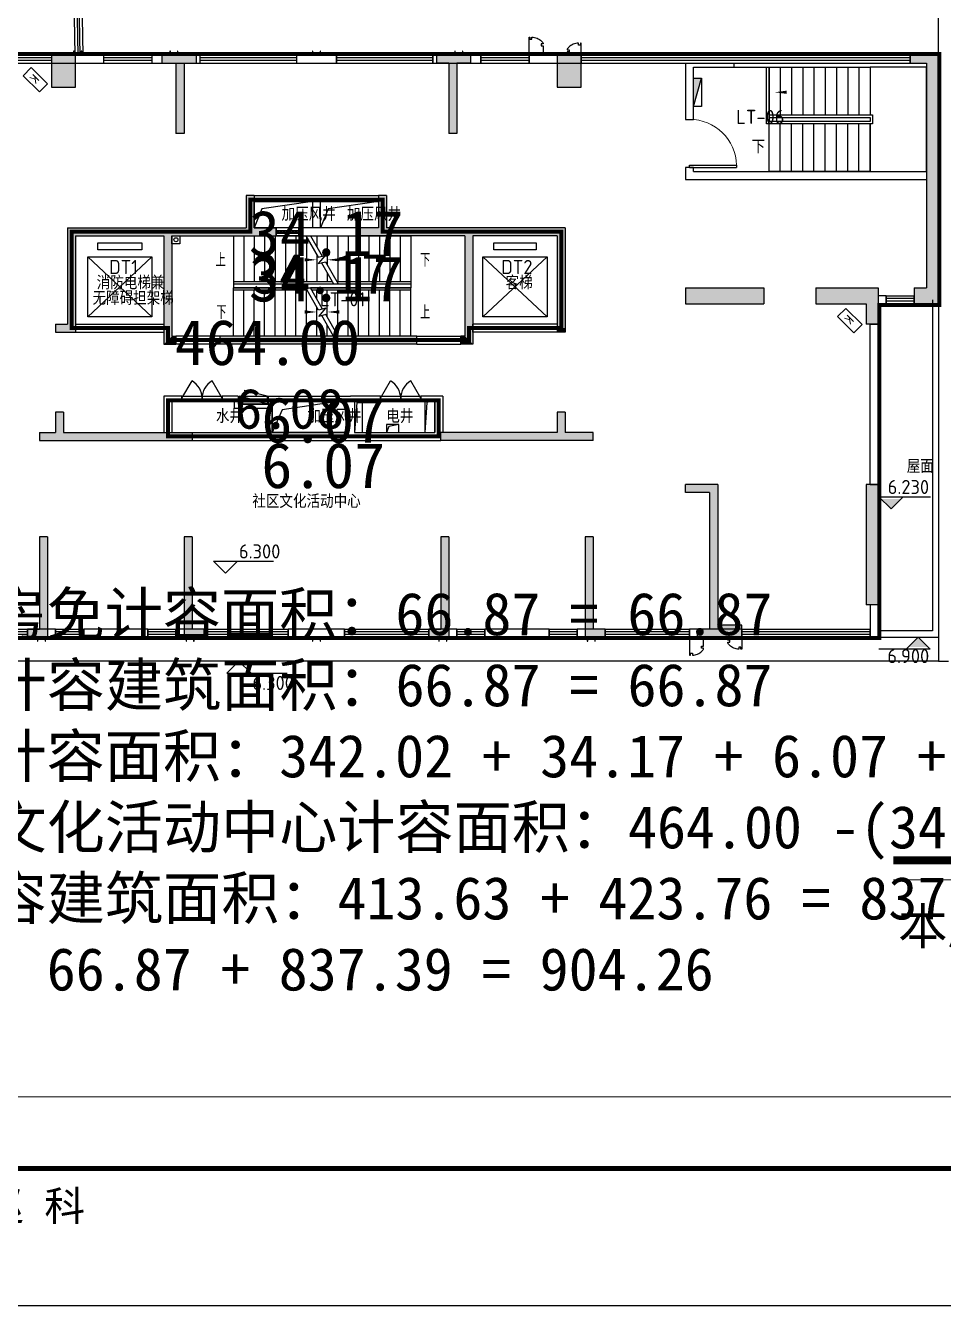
# Model space of a CAD drawing. Extents: x 512858 to 514372, y -232486 to -231710.
# Drawn here: x 513188.58 to 513211.45, y -231985.43 to -231953.54 of the extents above; entities that cross this region are included whole.
import ezdxf

# ---------------------------------------------------------------- set-up
doc = ezdxf.new("R2010")
doc.units = 0
doc.header["$LTSCALE"] = 1000
doc.linetypes.add('CONTINOUS', pattern=[0])
doc.linetypes.add('DASH', pattern=[0.35, 0.25, -0.1])
doc.layers.get('0').update_dxf_attribs({"color": 252})
for name, color, linetype in [('$计算结果', 7, 'Continuous'), ('$面积结果', 7, 'Continuous'), ('0-铝板', 253, 'Continuous'), ('0水提弱电', 253, 'Continuous'), ('1-看线', 253, 'Continuous'), ('2#HXT-3F$0$A-ANNO-50-SYMB', 253, 'Continuous'), ('2#HXT-3F$0$A-ANNO-50-TXT', 253, 'Continuous'), ('2#HXT-3F$0$A-DOOR', 253, 'Continuous'), ('2#HXT-3F$0$A-HOLE-E', 253, 'Continuous'), ('2#HXT-3F$0$A-PATT-COLU', 253, 'Continuous'), ('2#HXT-3F$0$A-STAIR', 253, 'Continuous'), ('2#HXT-3F$0$A-STR-CONC-B', 253, 'Continuous'), ('2#HXT-3F$0$A-WALL-S', 253, 'Continuous'), ('2#HXT-3F$0$A-WINDOW', 253, 'Continuous'), ('2#HXT-3F$0$AA-DOOR_FIRE_TEXT', 253, 'Continuous'), ('6#-造型-1F（实施版）金属型材-METAL-S', 253, 'Continuous'), ('A-ANNO-100-DIM-E', 253, 'Continuous'), ('A-ANNO-100-TXT', 252, 'Continuous'), ('A-ANNO-50-SYMB', 252, 'Continuous'), ('A-ANNO-50-TXT', 253, 'Continuous'), ('A-GLAZ-E', 253, 'Continuous'), ('A-PATT-COLU', 253, 'Continuous'), ('A-STAIR', 252, 'Continuous'), ('A-STR-CONC-B', 252, 'Continuous'), ('A-STR-CONC-C', 253, 'Continuous'), ('A-STR-CONC-E', 253, 'Continuous'), ('A-WALL-S', 252, 'Continuous'), ('A-WINDOW', 253, 'Continuous'), ('PUB_HATCH', 252, 'Continuous'), ('PUB_TEXT', 252, 'Continuous'), ('WINDOW', 252, 'Continuous'), ('建-空调', 253, 'DASH')]:
    doc.layers.add(name, color=color, linetype=linetype)
for name, color, linetype, lineweight in [('P-FIRE-FH', 252, 'Continuous', 25), ('图廓', 252, 'Continuous', 9), ('面积-计容-住宅-1', 1, 'Continuous', 0), ('面积-计容-社区文化活动中心--1', 30, 'Continuous', 0), ('面积-计容-社区文化活动中心-1', 30, 'Continuous', 0)]:
    doc.layers.add(name, color=color, linetype=linetype, lineweight=lineweight)
doc.layers.add('打印图框', color=252, linetype='Continuous', plot=False)
doc.styles.add('2#HXT-3F$0$STANDARD', font='GBENOR', dxfattribs={"bigfont": 'GBCBIG'})
doc.styles.add('DIM_FONT', font='SIMPLEX', dxfattribs={"width": 0.7, "bigfont": 'GBCBIG'})
doc.styles.add('dw', font='simhei.ttf')
doc.styles.add('TYDG_02', font='TSSDENG.shx', dxfattribs={"width": 0.8, "bigfont": 'hztxt.shx'})
doc.styles.add('宋体', font='simsun.ttc', dxfattribs={"width": 0.7, "height": 10})

# ---------------------------------------------------------------- blocks, each defined once
blk = doc.blocks.new('1新492#HXT-3F$0$$TWTSYS$00000508')
for p, q in [((-0.5, 0.5), (0.324, 1.224)), ((-0.5, 0.5), (-0.5, -0.5)), ((-0.5, -0.5), (0.5, 0.5)), ((0.5, 0.5), (-0.5, 0.5)), ((0.5, -0.5), (0.5, 0.5)), ((-0.5, -0.5), (0.5, -0.5))]:
    blk.add_line(p, q)
blk.add_solid([(0.5, -0.5), (0.5, 0.5), (-0.5, -0.5)])
blk = doc.blocks.new('1新502#HXT-3F$0$$WINLIB2D$00000039')
at = {"color": 0}
for points in [[(-0.5, 0.5), (-0.5, -0.5)], [(0.5, 0.5), (-0.5, 0.5)], [(-0.5, 0.167), (0.5, 0.167)], [(-0.452, -0.167), (-0.5, 0.084)], [(-0.384, -0.167), (-0.448, 0.167)], [(-0.316, -0.167), (-0.38, 0.167)], [(-0.248, -0.167), (-0.312, 0.167)], [(-0.18, -0.167), (-0.244, 0.167)], [(-0.112, -0.167), (-0.176, 0.167)], [(-0.044, -0.167), (-0.108, 0.167)], [(0.024, -0.167), (-0.04, 0.167)], [(0.092, -0.167), (0.028, 0.167)], [(0.16, -0.167), (0.096, 0.167)], [(0.228, -0.167), (0.164, 0.167)], [(0.296, -0.167), (0.232, 0.167)], [(0.364, -0.167), (0.3, 0.167)], [(0.432, -0.167), (0.368, 0.167)], [(0.5, -0.167), (0.436, 0.167)], [(0.5, -0.5), (0.5, 0.5)], [(-0.5, -0.167), (0.5, -0.167)], [(0.5, -0.5), (-0.5, -0.5)]]:
    blk.add_lwpolyline(points, dxfattribs=at)
blk = doc.blocks.new('1新482#HXT-3F$0$$DorLib2D$00000231')
at = {"color": 0}
for p, q in [((-0.5, 0), (-0.25, 0.433)), ((0.5, 0), (0.25, 0.433))]:
    blk.add_line(p, q, dxfattribs=at)
for centre, start, end in [((-0.5, 0), 0, 60), ((0.5, 0), 120, 180)]:
    blk.add_arc(centre, 0.5, start, end, dxfattribs=at)
blk = doc.blocks.new('1新442#HXT-3F')
at = {"layer": '2#HXT-3F$0$A-PATT-COLU'}
for points in [[(-148007, -998471), (-148007, -999271), (-147907, -999338), (-147807, -999271), (-147807, -998471)], [(-144707, -998471), (-144707, -999271), (-144607, -999338), (-144507, -999271), (-144507, -998471)], [(-152257, -999471), (-152457, -999271), (-152457, -1001671), (-152257, -1001871)], [(-152457, -999271), (-152257, -999471), (-150057, -999471), (-149957, -999404), (-149957, -999271)], [(-149957, -999404), (-150057, -999471), (-150057, -1001771), (-149857, -1001771), (-149857, -999471)], [(-149957, -999404), (-149857, -999471), (-147907, -999471), (-147907, -999338), (-148007, -999271), (-149957, -999271)], [(-147907, -999338), (-147907, -999471), (-147257, -999471), (-147257, -999271), (-147807, -999271)], [(-144607, -999338), (-144707, -999271), (-145257, -999271), (-145257, -999471), (-144607, -999471)], [(-142457, -999404), (-142457, -999271), (-144507, -999271), (-144607, -999338), (-144607, -999471), (-142557, -999471)], [(-142457, -999404), (-142557, -999471), (-142557, -1001971), (-142357, -1002171), (-142357, -999471)], [(-140257, -999471), (-140057, -999271), (-142457, -999271), (-142457, -999404), (-142357, -999471)], [(-140057, -999271), (-140257, -999471), (-140257, -1001771), (-140057, -1001771)], [(-152757, -1001871), (-152257, -1001871), (-152457, -1001671), (-152757, -1001671)], [(-149857, -1001771), (-150057, -1001771), (-150057, -1002171), (-149857, -1001971)], [(-149857, -1001971), (-150057, -1002171), (-149757, -1002171), (-149757, -1001971)], [(-143757, -1001971), (-148657, -1001971), (-148657, -1002171), (-143757, -1002171)], [(-142357, -1002171), (-142557, -1001971), (-142657, -1001971), (-142657, -1002171)], [(-140057, -1001771), (-140257, -1001771), (-140257, -1001871), (-140057, -1001871)], [(-152757, -1003871), (-152757, -1004371), (-152657, -1004438), (-152557, -1004371), (-152557, -1003871)], [(-140257, -1003871), (-140257, -1004371), (-140157, -1004438), (-140057, -1004371), (-140057, -1003871)], [(-153157, -1004571), (-152657, -1004571), (-152657, -1004438), (-152757, -1004371), (-153157, -1004371)], [(-152657, -1004438), (-152657, -1004571), (-149957, -1004571), (-149957, -1004371), (-152557, -1004371)], [(-149957, -1004371), (-149957, -1004571), (-149357, -1004571), (-149357, -1004371)], [(-140157, -1004438), (-140257, -1004371), (-143157, -1004371), (-143157, -1004571), (-140157, -1004571)], [(-139357, -1004371), (-140057, -1004371), (-140157, -1004438), (-140157, -1004571), (-139357, -1004571)]]:
    blk.add_hatch(color=256, dxfattribs=at).paths.add_polyline_path(points)
at = {"layer": '2#HXT-3F$0$A-ANNO-50-SYMB', "elevation": 0}
for points in [[(-148457, -1000071, 0, 0, 0), (-146247, -1000071, 0, 80, 0), (-146547, -1000071, 0, 0, 0)], [(-143777, -1000071, 0, 0, 0), (-145987, -1000071, 0, 80, 0), (-145687, -1000071, 0, 0, 0)], [(-148457, -1001371, 0, 0, 0), (-146247, -1001371, 0, 80, 0), (-146547, -1001371, 0, 0, 0)], [(-143777, -1001371, 0, 0, 0), (-145987, -1001371, 0, 80, 0), (-145687, -1001371, 0, 0, 0)]]:
    blk.add_lwpolyline(points, format="xyseb", dxfattribs=at)
at = {"layer": '2#HXT-3F$0$A-DOOR'}
for p, q in [((-149607, -1003471), (-148607, -1003471)), ((-149607, -1003571), (-148607, -1003571)), ((-144657, -1003471), (-143657, -1003471)), ((-144657, -1003571), (-143657, -1003571))]:
    blk.add_line(p, q, dxfattribs=at)
at = {"layer": '2#HXT-3F$0$A-HOLE-E'}
for points in [[(-147807, -998621), (-146357, -998621), (-146357, -999271), (-147807, -999271)], [(-146157, -998621), (-144707, -998621), (-144707, -999271), (-146157, -999271)], [(-147357, -1003571), (-145507, -1003571), (-145507, -1004371), (-147357, -1004371)], [(-145307, -1004371), (-145107, -1004371), (-145107, -1003571), (-145307, -1003571)], [(-143557, -1004371), (-143307, -1004371), (-143307, -1003571), (-143557, -1003571)], [(-144507, -1004371), (-144207, -1004371), (-144207, -1004171), (-144507, -1004171)]]:
    blk.add_lwpolyline(points, close=True, dxfattribs=at)
for points in [[(-146357, -998621), (-147617, -998800), (-147807, -999271)], [(-144707, -998621), (-145967, -998800), (-146157, -999271)], [(-145507, -1003571), (-147107, -1003812), (-147357, -1004371)], [(-145107, -1003571), (-145252, -1003628), (-145307, -1004371)], [(-143307, -1003571), (-143502, -1003628), (-143557, -1004371)], [(-144207, -1004171), (-144453, -1004228), (-144507, -1004371)]]:
    blk.add_lwpolyline(points, dxfattribs=at)
at = {"layer": '2#HXT-3F$0$A-STAIR'}
for p, q in [((-151707, -999821), (-151707, -999646)), ((-151707, -999646), (-150607, -999646)), ((-150607, -999646), (-150607, -999821)), ((-148327, -999471), (-146521, -999471)), ((-148327, -999471), (-148327, -1000611)), ((-148067, -999471), (-148067, -1000611)), ((-147807, -999471), (-147807, -1000611)), ((-147547, -999471), (-147547, -1000611)), ((-147287, -999471), (-147287, -1000611)), ((-147027, -999471), (-147027, -1000611)), ((-146767, -999471), (-146767, -1000611)), ((-146521, -999471), (-146212, -1000007)), ((-146507, -999495), (-146507, -1000611)), ((-146406, -999471), (-143907, -999471)), ((-146406, -999471), (-146112, -999980)), ((-146247, -999471), (-146247, -999746)), ((-145987, -999471), (-145987, -1000196)), ((-145727, -999471), (-145727, -1000611)), ((-145467, -999471), (-145467, -1000611)), ((-145207, -999471), (-145207, -1000611)), ((-144947, -999471), (-144947, -1000611)), ((-144687, -999471), (-144687, -1000611)), ((-144427, -999471), (-144427, -1000611)), ((-144167, -999471), (-144167, -1000611)), ((-143907, -999471), (-143907, -1000611)), ((-141832, -999821), (-141832, -999646)), ((-141832, -999646), (-140782, -999646)), ((-140782, -999646), (-140782, -999821)), ((-151957, -1001496), (-151957, -999996)), ((-151957, -999996), (-150357, -999996)), ((-150357, -999996), (-151957, -1001496)), ((-150357, -1001496), (-151957, -999996)), ((-150607, -999821), (-151707, -999821)), ((-150357, -999996), (-150357, -1001496)), ((-146247, -999946), (-146247, -1000611)), ((-146212, -1000007), (-146040, -999960)), ((-146040, -999960), (-146212, -1000166)), ((-142107, -1001496), (-142107, -999996)), ((-142107, -999996), (-140507, -999996)), ((-140507, -999996), (-142107, -1001496)), ((-140507, -1001496), (-142107, -999996)), ((-140782, -999821), (-141832, -999821)), ((-140507, -999996), (-140507, -1001496)), ((-146212, -1000166), (-146032, -1000118)), ((-146132, -1000145), (-145828, -1000671)), ((-146032, -1000118), (-145713, -1000671)), ((-148327, -1000611), (-148327, -1000671)), ((-148327, -1000611), (-145863, -1000611)), ((-148327, -1000611), (-148327, -1000671)), ((-148327, -1000671), (-145828, -1000671)), ((-148327, -1000671), (-145828, -1000671)), ((-145987, -1000396), (-145987, -1000611)), ((-145747, -1000611), (-143907, -1000611)), ((-145713, -1000671), (-143907, -1000671)), ((-145713, -1000671), (-143907, -1000671)), ((-143907, -1000611), (-143907, -1000671)), ((-143907, -1000611), (-143907, -1000671)), ((-146521, -1000771), (-148327, -1000771)), ((-148327, -1000831), (-148327, -1000771)), ((-146521, -1000771), (-148327, -1000771)), ((-148327, -1000831), (-148327, -1000771)), ((-148327, -1001971), (-148327, -1000831)), ((-146486, -1000831), (-148327, -1000831)), ((-148067, -1001971), (-148067, -1000831)), ((-147807, -1001971), (-147807, -1000831)), ((-147547, -1001971), (-147547, -1000831)), ((-147287, -1001971), (-147287, -1000831)), ((-147027, -1001971), (-147027, -1000831)), ((-146767, -1001971), (-146767, -1000831)), ((-146202, -1001324), (-146521, -1000771)), ((-146507, -1001971), (-146507, -1000831)), ((-143907, -1000771), (-146406, -1000771)), ((-146102, -1001297), (-146406, -1000771)), ((-143907, -1000771), (-146406, -1000771)), ((-143907, -1000831), (-146371, -1000831)), ((-146247, -1001046), (-146247, -1000831)), ((-145987, -1001496), (-145987, -1000831)), ((-145727, -1001946), (-145727, -1000831)), ((-145467, -1001971), (-145467, -1000831)), ((-145207, -1001971), (-145207, -1000831)), ((-144947, -1001971), (-144947, -1000831)), ((-144687, -1001971), (-144687, -1000831)), ((-144427, -1001971), (-144427, -1000831)), ((-144167, -1001971), (-144167, -1000831)), ((-143907, -1000831), (-143907, -1000771)), ((-143907, -1000831), (-143907, -1000771)), ((-143907, -1001971), (-143907, -1000831)), ((-146247, -1001971), (-146247, -1001246)), ((-146022, -1001275), (-146202, -1001324)), ((-146194, -1001481), (-146022, -1001275)), ((-150357, -1001496), (-151957, -1001496)), ((-146022, -1001435), (-146194, -1001481)), ((-145828, -1001971), (-146122, -1001462)), ((-145713, -1001971), (-146022, -1001435)), ((-140507, -1001496), (-142107, -1001496)), ((-145828, -1001971), (-148327, -1001971)), ((-145987, -1001971), (-145987, -1001696)), ((-143907, -1001971), (-145713, -1001971))]:
    blk.add_line(p, q, dxfattribs=at)
at = {"layer": '2#HXT-3F$0$A-STR-CONC-B'}
for p, q in [((-148007, -998471), (-148007, -999271)), ((-147807, -998471), (-148007, -998471)), ((-147807, -998471), (-147807, -999271)), ((-144707, -998471), (-144707, -999271)), ((-144507, -998471), (-144707, -998471)), ((-144507, -998471), (-144507, -999271)), ((-152457, -999271), (-152457, -1001671)), ((-152457, -999271), (-149957, -999271)), ((-149957, -999271), (-148007, -999271)), ((-147807, -999271), (-147257, -999271)), ((-147257, -999271), (-147257, -999471)), ((-144707, -999271), (-145257, -999271)), ((-145257, -999471), (-145257, -999271)), ((-142457, -999271), (-144507, -999271)), ((-140057, -999271), (-142457, -999271)), ((-140057, -999271), (-140057, -1001771)), ((-152257, -999471), (-152257, -1001871)), ((-152257, -999471), (-150057, -999471)), ((-150057, -999471), (-150057, -1001771)), ((-149857, -999471), (-149857, -1001771)), ((-149857, -999471), (-147907, -999471)), ((-147907, -999471), (-147257, -999471)), ((-144607, -999471), (-145257, -999471)), ((-142557, -999471), (-144607, -999471)), ((-142557, -999471), (-142557, -1001971)), ((-142357, -999471), (-142357, -1002171)), ((-140257, -999471), (-142357, -999471)), ((-140257, -999471), (-140257, -1001771)), ((-152757, -1001671), (-152457, -1001671)), ((-152757, -1001671), (-152757, -1001871)), ((-152757, -1001871), (-152257, -1001871)), ((-150057, -1001771), (-150057, -1002171)), ((-149857, -1001771), (-149857, -1001971)), ((-149857, -1001971), (-149757, -1001971)), ((-149757, -1001971), (-149757, -1002171)), ((-143757, -1001971), (-148657, -1001971)), ((-148657, -1002171), (-148657, -1001971)), ((-143757, -1002171), (-143757, -1001971)), ((-142557, -1001971), (-142657, -1001971)), ((-142657, -1002171), (-142657, -1001971)), ((-140257, -1001771), (-140257, -1001871)), ((-140057, -1001871), (-140257, -1001871)), ((-140057, -1001771), (-140057, -1001871)), ((-150057, -1002171), (-149757, -1002171)), ((-143757, -1002171), (-148657, -1002171)), ((-142357, -1002171), (-142657, -1002171)), ((-152757, -1003871), (-152757, -1004371)), ((-152557, -1003871), (-152757, -1003871)), ((-152557, -1003871), (-152557, -1004371)), ((-140257, -1003871), (-140257, -1004371)), ((-140057, -1003871), (-140257, -1003871)), ((-140057, -1003871), (-140057, -1004371)), ((-153157, -1004371), (-152757, -1004371)), ((-153157, -1004371), (-153157, -1004571)), ((-152557, -1004371), (-149957, -1004371)), ((-149957, -1004371), (-149357, -1004371)), ((-149357, -1004371), (-149357, -1004571)), ((-140257, -1004371), (-143157, -1004371)), ((-143157, -1004571), (-143157, -1004371)), ((-139357, -1004371), (-140057, -1004371)), ((-139357, -1004571), (-139357, -1004371)), ((-153157, -1004571), (-152657, -1004571)), ((-152657, -1004571), (-149957, -1004571)), ((-149957, -1004571), (-149357, -1004571)), ((-140157, -1004571), (-143157, -1004571)), ((-139357, -1004571), (-140157, -1004571))]:
    blk.add_line(p, q, dxfattribs=at)
at = {"layer": '2#HXT-3F$0$A-WALL-S'}
for p, q in [((-147807, -998471), (-144707, -998471)), ((-147807, -998621), (-144707, -998621)), ((-147257, -999471), (-147257, -999271)), ((-145257, -999271), (-146707, -999271)), ((-146707, -999271), (-146707, -999471)), ((-146707, -999471), (-145257, -999471)), ((-148327, -1000671), (-143907, -1000671)), ((-148327, -1000671), (-148327, -1000771)), ((-143907, -1000671), (-143907, -1000771)), ((-148327, -1000771), (-143907, -1000771)), ((-152257, -1001671), (-150057, -1001671)), ((-152257, -1001871), (-150057, -1001871)), ((-148657, -1001971), (-149757, -1001971)), ((-143757, -1001971), (-142657, -1001971)), ((-140257, -1001671), (-142363, -1001671)), ((-142363, -1001871), (-142363, -1001671)), ((-140257, -1001871), (-142363, -1001871)), ((-148657, -1002171), (-149757, -1002171)), ((-143757, -1002171), (-142657, -1002171)), ((-149607, -1003471), (-150057, -1003471)), ((-150057, -1003471), (-150057, -1004371)), ((-149857, -1003571), (-149607, -1003571)), ((-149857, -1003571), (-149857, -1004371)), ((-149607, -1003571), (-149607, -1003471)), ((-148207, -1003471), (-148607, -1003471)), ((-148607, -1003471), (-148607, -1003571)), ((-148607, -1003571), (-148307, -1003571)), ((-148307, -1003571), (-148307, -1003771)), ((-148207, -1003471), (-148207, -1003671)), ((-147457, -1003471), (-147457, -1003671)), ((-147457, -1003471), (-145407, -1003471)), ((-147357, -1003571), (-147357, -1003771)), ((-147357, -1003571), (-145507, -1003571)), ((-145507, -1003571), (-145507, -1004371)), ((-144657, -1003471), (-145407, -1003471)), ((-145307, -1003571), (-145307, -1004371)), ((-145307, -1003571), (-144657, -1003571)), ((-144657, -1003571), (-144657, -1003471)), ((-143107, -1003471), (-143657, -1003471)), ((-143657, -1003471), (-143657, -1003571)), ((-143657, -1003571), (-143307, -1003571)), ((-143307, -1003571), (-143307, -1004371)), ((-143107, -1003471), (-143107, -1004371)), ((-148307, -1003771), (-147457, -1003771)), ((-148207, -1003671), (-147457, -1003671)), ((-147457, -1003771), (-147457, -1004371)), ((-147357, -1003771), (-147357, -1004371)), ((-149357, -1004371), (-147457, -1004371)), ((-147357, -1004371), (-145507, -1004371)), ((-145307, -1004371), (-143307, -1004371)), ((-143107, -1004371), (-143157, -1004371)), ((-149357, -1004571), (-147357, -1004571)), ((-147357, -1004571), (-145407, -1004571)), ((-145407, -1004571), (-143207, -1004571)), ((-143207, -1004571), (-143157, -1004571))]:
    blk.add_line(p, q, dxfattribs=at)
at = {"layer": '2#HXT-3F$0$AA-DOOR_FIRE_TEXT'}
blk.add_lwpolyline([(-149657, -999671), (-149857, -999671), (-149857, -999471), (-149657, -999471)], close=True, dxfattribs=at)
blk.add_circle((-149757, -999571), 50, dxfattribs=at)
at = {"layer": '2#HXT-3F$0$A-DOOR', "xscale": 1000, "yscale": 1000, "zscale": 100}
blk.add_blockref('1新482#HXT-3F$0$$DorLib2D$00000231', (-149107, -1003521), dxfattribs=at)
at = {"layer": '2#HXT-3F$0$A-DOOR', "xscale": 1000, "yscale": 1000, "zscale": 100, "rotation": 359.9999999997696}
blk.add_blockref('1新482#HXT-3F$0$$DorLib2D$00000231', (-144157, -1003521), dxfattribs=at)
at = {"layer": '2#HXT-3F$0$A-WINDOW', "xscale": 550, "yscale": -200, "zscale": 200}
blk.add_blockref('1新502#HXT-3F$0$$WINLIB2D$00000039', (-146982, -999371), dxfattribs=at)
at = {"layer": '2#HXT-3F$0$AA-DOOR_FIRE_TEXT', "xscale": -700.0000000000001, "yscale": 200.0000000000001, "zscale": 700.0000000000001}
blk.add_blockref('1新492#HXT-3F$0$$TWTSYS$00000508', (-147832, -1003571), dxfattribs=at)
at = {"layer": '2#HXT-3F$0$A-ANNO-50-TXT', "color": 7, "style": '2#HXT-3F$0$STANDARD'}
for s, p in [('上', (-148770, -1000246)), ('下', (-143672, -1000246)), ('下', (-148752, -1001546)), ('上', (-143672, -1001546))]:
    blk.add_text(s, height=338, dxfattribs=at).set_placement(p)
blk = doc.blocks.new('1新159_FZH')
blk.add_lwpolyline([(-0.5, -0.5), (0.5, -0.5), (0.5, 0.5), (-0.5, 0.5)], close=True)
at = {"layer": 'PUB_HATCH'}
blk.add_solid([(-0.5, -0.5), (0.5, -0.5), (-0.5, 0.5), (0.5, 0.5)], dxfattribs=at)
blk = doc.blocks.new('1新683F结构')
at = {"layer": 'A-PATT-COLU'}
for points in [[(-150107, -995171), (-149757, -995171), (-149657, -995104), (-149657, -994971), (-150107, -994971)], [(-149657, -995104), (-149757, -995171), (-149757, -996921), (-149557, -996921), (-149557, -995171)], [(-149657, -995104), (-149557, -995171), (-149257, -995171), (-149257, -994971), (-149657, -994971)], [(-142857, -995104), (-142857, -994971), (-143257, -994971), (-143257, -995171), (-142957, -995171)], [(-142857, -995104), (-142957, -995171), (-142957, -996921), (-142757, -996921), (-142757, -995171)], [(-142407, -994971), (-142857, -994971), (-142857, -995104), (-142757, -995171), (-142407, -995171)], [(-131457, -995171), (-131057, -995171), (-130757, -994971), (-131457, -994971)], [(-130757, -994971), (-131057, -995171), (-131057, -1000771), (-130757, -1001171)], [(-148007, -998471), (-148007, -999271), (-147907, -999338), (-147807, -999271), (-147807, -998471)], [(-144707, -998471), (-144707, -999271), (-144607, -999338), (-144507, -999271), (-144507, -998471)], [(-152257, -999471), (-152457, -999271), (-152457, -1001671), (-152257, -1001871)], [(-152457, -999271), (-152257, -999471), (-150057, -999471), (-149957, -999404), (-149957, -999271)], [(-149957, -999404), (-150057, -999471), (-150057, -1002171), (-149857, -1001971), (-149857, -999471)], [(-149957, -999404), (-149857, -999471), (-147907, -999471), (-147907, -999338), (-148007, -999271), (-149957, -999271)], [(-147907, -999338), (-147907, -999471), (-147257, -999471), (-147257, -999271), (-147807, -999271)], [(-144607, -999338), (-144707, -999271), (-145257, -999271), (-145257, -999471), (-144607, -999471)], [(-142457, -999404), (-142457, -999271), (-144507, -999271), (-144607, -999338), (-144607, -999471), (-142557, -999471)], [(-142457, -999404), (-142557, -999471), (-142557, -1001971), (-142357, -1002171), (-142357, -999471)], [(-140257, -999471), (-140057, -999271), (-142457, -999271), (-142457, -999404), (-142357, -999471)], [(-140057, -999271), (-140257, -999471), (-140257, -1001871), (-140057, -1001871)], [(-137057, -1001171), (-135107, -1001171), (-135107, -1000771), (-137057, -1000771)], [(-133807, -1001171), (-132557, -1001171), (-132257, -1000771), (-133807, -1000771)], [(-132257, -1000771), (-132557, -1001171), (-132557, -1001671), (-132257, -1001671)], [(-131357, -1001171), (-130757, -1001171), (-131057, -1000771), (-131357, -1000771)], [(-152757, -1001871), (-152257, -1001871), (-152457, -1001671), (-152757, -1001671)], [(-149857, -1001971), (-150057, -1002171), (-149757, -1002171), (-149757, -1001971)], [(-143757, -1001971), (-148657, -1001971), (-148657, -1002171), (-143757, -1002171)], [(-142357, -1002171), (-142557, -1001971), (-142657, -1001971), (-142657, -1002171)], [(-152757, -1003871), (-152757, -1004371), (-152657, -1004438), (-152557, -1004371), (-152557, -1003871)], [(-140257, -1003871), (-140257, -1004371), (-140157, -1004438), (-140057, -1004371), (-140057, -1003871)], [(-153157, -1004571), (-152657, -1004571), (-152657, -1004438), (-152757, -1004371), (-153157, -1004371)], [(-152657, -1004438), (-152657, -1004571), (-149357, -1004571), (-149357, -1004371), (-152557, -1004371)], [(-140157, -1004438), (-140257, -1004371), (-143157, -1004371), (-143157, -1004571), (-140157, -1004571)], [(-139357, -1004371), (-140057, -1004371), (-140157, -1004438), (-140157, -1004571), (-139357, -1004571)], [(-136457, -1005871), (-136257, -1005671), (-137057, -1005671), (-137057, -1005871)], [(-136257, -1005671), (-136457, -1005871), (-136457, -1009271), (-136357, -1009304), (-136257, -1009171)], [(-132557, -1005671), (-132557, -1008671), (-132257, -1008671), (-132257, -1005671)], [(-153157, -1006971), (-153157, -1009271), (-152957, -1009471), (-152957, -1006971)], [(-149557, -1006971), (-149557, -1009471), (-149357, -1009271), (-149357, -1006971)], [(-143157, -1006971), (-143157, -1009271), (-142957, -1009471), (-142957, -1006971)], [(-139557, -1006971), (-139557, -1009471), (-139357, -1009271), (-139357, -1006971)], [(-153457, -1009471), (-152957, -1009471), (-153157, -1009271), (-153457, -1009271)], [(-149057, -1009271), (-149357, -1009271), (-149557, -1009471), (-149057, -1009471)], [(-143457, -1009471), (-142957, -1009471), (-143157, -1009271), (-143457, -1009271)], [(-139057, -1009271), (-139357, -1009271), (-139557, -1009471), (-139057, -1009471)], [(-136357, -1009304), (-136457, -1009271), (-136757, -1009271), (-136757, -1009471), (-136357, -1009471)], [(-135657, -1009171), (-136257, -1009171), (-136357, -1009304), (-136357, -1009471), (-135657, -1009471)]]:
    blk.add_hatch(color=256, dxfattribs=at).paths.add_polyline_path(points)
at = {"layer": 'A-STR-CONC-B'}
for p, q in [((-150107, -994971), (-149657, -994971)), ((-150107, -994971), (-150107, -995171)), ((-150107, -995171), (-149757, -995171)), ((-149757, -995171), (-149757, -996921)), ((-149657, -994971), (-149257, -994971)), ((-149557, -995171), (-149557, -996921)), ((-149557, -995171), (-149257, -995171)), ((-149257, -994971), (-149257, -995171)), ((-142857, -994971), (-143257, -994971)), ((-143257, -995171), (-143257, -994971)), ((-142957, -995171), (-143257, -995171)), ((-142957, -995171), (-142957, -996921)), ((-142407, -994971), (-142857, -994971)), ((-142757, -995171), (-142757, -996921)), ((-142407, -995171), (-142757, -995171)), ((-142407, -995171), (-142407, -994971)), ((-131457, -994971), (-130757, -994971)), ((-131457, -994971), (-131457, -995171)), ((-131457, -995171), (-131057, -995171)), ((-131057, -995171), (-131057, -1000771)), ((-130757, -994971), (-130757, -1001171)), ((-149557, -996921), (-149757, -996921)), ((-142757, -996921), (-142957, -996921)), ((-148007, -998471), (-148007, -999271)), ((-147807, -998471), (-148007, -998471)), ((-147807, -998471), (-147807, -999271)), ((-144707, -998471), (-144707, -999271)), ((-144507, -998471), (-144707, -998471)), ((-144507, -998471), (-144507, -999271)), ((-152457, -999271), (-152457, -1001671)), ((-152457, -999271), (-149957, -999271)), ((-149957, -999271), (-148007, -999271)), ((-147807, -999271), (-147257, -999271)), ((-147257, -999271), (-147257, -999471)), ((-144707, -999271), (-145257, -999271)), ((-145257, -999471), (-145257, -999271)), ((-142457, -999271), (-144507, -999271)), ((-140057, -999271), (-142457, -999271)), ((-140057, -999271), (-140057, -1001871)), ((-152257, -999471), (-152257, -1001871)), ((-152257, -999471), (-150057, -999471)), ((-150057, -999471), (-150057, -1002171)), ((-149857, -999471), (-149857, -1001971)), ((-149857, -999471), (-147907, -999471)), ((-147907, -999471), (-147257, -999471)), ((-144607, -999471), (-145257, -999471)), ((-142557, -999471), (-144607, -999471)), ((-142557, -999471), (-142557, -1001971)), ((-142357, -999471), (-142357, -1002171)), ((-140257, -999471), (-142357, -999471)), ((-140257, -999471), (-140257, -1001871)), ((-137057, -1000771), (-135107, -1000771)), ((-137057, -1000771), (-137057, -1001171)), ((-135107, -1000771), (-135107, -1001171)), ((-133807, -1000771), (-132257, -1000771)), ((-133807, -1000771), (-133807, -1001171)), ((-132257, -1000771), (-132257, -1001671)), ((-131357, -1000771), (-131057, -1000771)), ((-131357, -1000771), (-131357, -1001171)), ((-137057, -1001171), (-135107, -1001171)), ((-133807, -1001171), (-132557, -1001171)), ((-132557, -1001171), (-132557, -1001671)), ((-131357, -1001171), (-130757, -1001171)), ((-152757, -1001671), (-152457, -1001671)), ((-152757, -1001671), (-152757, -1001871)), ((-152757, -1001871), (-152257, -1001871)), ((-149857, -1001971), (-149757, -1001971)), ((-149757, -1001971), (-149757, -1002171)), ((-143757, -1001971), (-148657, -1001971)), ((-148657, -1002171), (-148657, -1001971)), ((-143757, -1002171), (-143757, -1001971)), ((-142557, -1001971), (-142657, -1001971)), ((-142657, -1002171), (-142657, -1001971)), ((-140057, -1001871), (-140257, -1001871)), ((-132257, -1001671), (-132557, -1001671)), ((-150057, -1002171), (-149757, -1002171)), ((-143757, -1002171), (-148657, -1002171)), ((-142357, -1002171), (-142657, -1002171)), ((-152757, -1003871), (-152757, -1004371)), ((-152557, -1003871), (-152757, -1003871)), ((-152557, -1003871), (-152557, -1004371)), ((-140257, -1003871), (-140257, -1004371)), ((-140057, -1003871), (-140257, -1003871)), ((-140057, -1003871), (-140057, -1004371)), ((-153157, -1004371), (-152757, -1004371)), ((-153157, -1004371), (-153157, -1004571)), ((-152557, -1004371), (-149357, -1004371)), ((-149357, -1004371), (-149357, -1004571)), ((-140257, -1004371), (-143157, -1004371)), ((-143157, -1004571), (-143157, -1004371)), ((-139357, -1004371), (-140057, -1004371)), ((-139357, -1004571), (-139357, -1004371)), ((-153157, -1004571), (-152657, -1004571)), ((-152657, -1004571), (-149357, -1004571)), ((-140157, -1004571), (-143157, -1004571)), ((-139357, -1004571), (-140157, -1004571)), ((-136257, -1005671), (-137057, -1005671)), ((-137057, -1005871), (-137057, -1005671)), ((-136257, -1005671), (-136257, -1009171)), ((-132557, -1005671), (-132557, -1008671)), ((-132257, -1005671), (-132557, -1005671)), ((-132257, -1005671), (-132257, -1008671)), ((-136457, -1005871), (-137057, -1005871)), ((-136457, -1005871), (-136457, -1009271)), ((-153157, -1006971), (-153157, -1009271)), ((-152957, -1006971), (-153157, -1006971)), ((-152957, -1006971), (-152957, -1009471)), ((-149557, -1006971), (-149557, -1009471)), ((-149357, -1006971), (-149557, -1006971)), ((-149357, -1006971), (-149357, -1009271)), ((-143157, -1006971), (-143157, -1009271)), ((-142957, -1006971), (-143157, -1006971)), ((-142957, -1006971), (-142957, -1009471)), ((-139557, -1006971), (-139557, -1009471)), ((-139357, -1006971), (-139557, -1006971)), ((-139357, -1006971), (-139357, -1009271)), ((-132257, -1008671), (-132557, -1008671)), ((-153457, -1009271), (-153157, -1009271)), ((-153457, -1009271), (-153457, -1009471)), ((-149057, -1009271), (-149357, -1009271)), ((-149057, -1009471), (-149057, -1009271)), ((-143457, -1009271), (-143157, -1009271)), ((-143457, -1009271), (-143457, -1009471)), ((-139057, -1009271), (-139357, -1009271)), ((-139057, -1009471), (-139057, -1009271)), ((-136457, -1009271), (-136757, -1009271)), ((-136757, -1009471), (-136757, -1009271)), ((-135657, -1009171), (-136257, -1009171)), ((-135657, -1009471), (-135657, -1009171)), ((-153457, -1009471), (-152957, -1009471)), ((-149057, -1009471), (-149557, -1009471)), ((-143457, -1009471), (-142957, -1009471)), ((-139057, -1009471), (-139557, -1009471)), ((-136357, -1009471), (-136757, -1009471)), ((-135657, -1009471), (-136357, -1009471))]:
    blk.add_line(p, q, dxfattribs=at)
at = {"layer": 'A-STR-CONC-C'}
for p, xscale, yscale, zscale, rotation in [((-152557, -995371, 0), 599.9999999888823, 800.0000000493601, 800.0000000493601, 359.9999999985326), ((-139957, -995371, 0), 800.0000000218861, 600.0000000152504, 600.0000000152504, 90)]:
    blk.add_blockref('1新159_FZH', p, dxfattribs=dict(at, xscale=xscale, yscale=yscale, zscale=zscale, rotation=rotation))
blk = doc.blocks.new('1新156HD柜式空调室内机')
at = {"color": 1, "linetype": 'CONTINOUS', "ltscale": 0.5}
blk.add_lwpolyline([(50716, 117087), (50716, 116937), (50416, 116937), (50416, 117087)], close=True, dxfattribs=at)
at = {"color": 1, "linetype": 'CONTINOUS', "style": 'DIM_FONT', "text_generation_flag": 4, "width": 0.8}
blk.add_text('K', height=112, rotation=90, dxfattribs=at).set_placement((50494, 116972))
blk = doc.blocks.new('1新09$TwtSys$00000434')
for p, q in [((-0.5, 0.5), (-0.5, -0.5)), ((-0.5, -0.5), (0.5, 0.5)), ((0.5, 0.5), (-0.5, 0.5)), ((0.5, -0.5), (0.5, 0.5)), ((-0.5, -0.5), (0.5, -0.5))]:
    blk.add_line(p, q)
blk.add_solid([(0.5, -0.5), (0.5, 0.5), (-0.5, -0.5)])
blk = doc.blocks.new('1新67333')
at = {"layer": 'P-FIRE-FH', "zscale": 700}
for p, xscale, yscale, rotation in [((597006, 1387462), -700.0000000000001, 200.0000000000001, 270), ((585956, 1379789), -700, 200, 359.9999999999998), ((585956, 1379789), -700, 200, 359.9999999999998)]:
    blk.add_blockref('1新09$TwtSys$00000434', p, dxfattribs=dict(at, xscale=xscale, yscale=yscale, rotation=rotation))
blk = doc.blocks.new('1新693fwy')
blk.add_lwpolyline([(-31150, -699), (-30900, -699)])
at = {"layer": '1-看线', "elevation": 0}
for points in [[(-31150, -699), (-64306, -698), (-64971, 36542)], [(-31150, 14400), (-31150, 16600)]]:
    blk.add_lwpolyline(points, dxfattribs=at)
at = {"layer": '1-看线'}
blk.add_lwpolyline([(-31150, -99), (-31150, -699)], dxfattribs=at)
blk = doc.blocks.new('1新163dewfgergsafadgwsf')
at = {"layer": '6#-造型-1F（实施版）金属型材-METAL-S', "color": 130}
for points in [[(1766140, -392429), (1766140, -392329), (1766130, -392329), (1766130, -392379), (1765950, -392379), (1765950, -392329), (1765940, -392329), (1765940, -392429), (1766140, -392429)], [(1768540, -392430), (1768540, -392330), (1768530, -392330), (1768530, -392380), (1768350, -392380), (1768350, -392330), (1768340, -392330), (1768340, -392430), (1768540, -392430)], [(1772090, -392429), (1772090, -392329), (1772080, -392329), (1772080, -392379), (1771900, -392379), (1771900, -392329), (1771890, -392329), (1771890, -392429), (1772090, -392429)], [(1775640, -392430), (1775640, -392330), (1775630, -392330), (1775630, -392380), (1775450, -392380), (1775450, -392330), (1775440, -392330), (1775440, -392430), (1775640, -392430)], [(1757990, -406930), (1757990, -407030), (1758000, -407030), (1758000, -406980), (1758180, -406980), (1758180, -407030), (1758190, -407030), (1758190, -406930), (1757990, -406930)], [(1761940, -406929), (1761940, -407029), (1761950, -407029), (1761950, -406979), (1762130, -406979), (1762130, -407029), (1762140, -407029), (1762140, -406929), (1761940, -406929)], [(1765040, -406929), (1765040, -407029), (1765050, -407029), (1765050, -406979), (1765230, -406979), (1765230, -407029), (1765240, -407029), (1765240, -406929), (1765040, -406929)], [(1768740, -406929), (1768740, -407029), (1768750, -407029), (1768750, -406979), (1768930, -406979), (1768930, -407029), (1768940, -407029), (1768940, -406929), (1768740, -406929)], [(1771890, -406929), (1771890, -407029), (1771900, -407029), (1771900, -406979), (1772080, -406979), (1772080, -407029), (1772090, -407029), (1772090, -406929), (1771890, -406929)], [(1775040, -406929), (1775040, -407029), (1775050, -407029), (1775050, -406979), (1775230, -406979), (1775230, -407029), (1775240, -407029), (1775240, -406929), (1775040, -406929)], [(1778740, -406929), (1778740, -407029), (1778750, -407029), (1778750, -406979), (1778930, -406979), (1778930, -407029), (1778940, -407029), (1778940, -406929), (1778740, -406929)]]:
    blk.add_lwpolyline(points, dxfattribs=at)
blk = doc.blocks.new('1新164dewgfergsafasfsf')
at = {"layer": '6#-造型-1F（实施版）金属型材-METAL-S', "color": 61}
for points in [[(1777640, -392129), (1777640, -392149), (1777590, -392149), (1777590, -392199), (1777640, -392199), (1777640, -392429), (1777290, -392429), (1777290, -391979), (1777310, -391979), (1777310, -392029), (1777360, -392029), (1777360, -391979, -0.097374), (1777489, -392006, -0.097374), (1777598, -392079, -0.024265), (1777620, -392103, -0.024265), (1777640, -392129), (1777640, -392149)], [(1781640, -407229), (1781640, -407209), (1781590, -407209), (1781590, -407159), (1781640, -407159), (1781640, -406929), (1781290, -406929), (1781290, -407379), (1781310, -407379), (1781310, -407329), (1781360, -407329), (1781360, -407379, 0.097374), (1781489, -407353, 0.097374), (1781598, -407280, 0.024265), (1781620, -407256, 0.024265), (1781640, -407229), (1781640, -407209)]]:
    blk.add_lwpolyline(points, format="xyb", dxfattribs=at)
for points in [[(1778240, -392429), (1778590, -392429), (1778590, -392129), (1778570, -392129), (1778570, -392179), (1778520, -392179), (1778520, -392129, 0.097374), (1778391, -392156, 0.097374), (1778282, -392229, 0.024265), (1778260, -392253, 0.024265), (1778240, -392279), (1778240, -392299), (1778290, -392299), (1778290, -392349), (1778240, -392349)], [(1782240, -406929), (1782590, -406929), (1782590, -407229), (1782570, -407229), (1782570, -407179), (1782520, -407179), (1782520, -407229, -0.097374), (1782391, -407203, -0.097374), (1782282, -407130, -0.024265), (1782260, -407106, -0.024265), (1782240, -407079), (1782240, -407059), (1782290, -407059), (1782290, -407009), (1782240, -407009)]]:
    blk.add_lwpolyline(points, format="xyb", close=True, dxfattribs=at)
blk = doc.blocks.new('1新83A$C5DA851EE')
blk.add_blockref('1新693fwy', (0, 0))
at = {"layer": '0-铝板', "color": 2}
for name in ['1新164dewgfergsafasfsf', '1新163dewfgergsafadgwsf']:
    blk.add_blockref(name, (-1818640, 406829, 0), dxfattribs=at)
blk = doc.blocks.new('1新03$DorLib2D$00000001')
for p, q in [((0.45, 0.975), (0.5, 0.975)), ((0.45, 0), (0.45, 0.975)), ((0.5, 0), (0.5, 0.975)), ((0.5, 0), (0.45, 0))]:
    blk.add_line(p, q)
at = {"lineweight": 13}
blk.add_arc((0.475, 0), 0.975, 91.4693, 180, dxfattribs=at)
blk = doc.blocks.new('1新10$WINLIB2D$00000001')
at = {"color": 0}
for points in [[(-0.5, 0.5), (-0.5, -0.5)], [(-0.5, 0.5), (0.5, 0.5)], [(0.5, -0.5), (0.5, 0.5)], [(0.5, 0.1667), (-0.5, 0.1667)], [(0.5, -0.1667), (-0.5, -0.1667)], [(-0.5, -0.5), (0.5, -0.5)]]:
    blk.add_lwpolyline(points, dxfattribs=at)

msp = doc.modelspace()

# ---------------------------------------------------------------- hatches: boundary and pattern name
at = {"layer": 'A-ANNO-100-DIM-E'}
for points in [[(513210.148, -231965.586), (513209.898, -231965.336), (513210.398, -231965.336)], [(513210.821, -231968.779), (513211.071, -231969.029), (513210.571, -231969.029)]]:
    msp.add_hatch(color=252, dxfattribs=at).paths.add_polyline_path(points)

# ---------------------------------------------------------------- linework, layer by layer
at = {"layer": 'A-ANNO-100-DIM-E', "color": 252}
for p, q in [((513210.148, -231965.586), (513209.848, -231965.286)), ((513209.848, -231965.286), (513211.128, -231965.286)), ((513210.148, -231965.586), (513210.448, -231965.286)), ((513193.562, -231967.191), (513193.262, -231966.891)), ((513193.262, -231966.891), (513194.762, -231966.891)), ((513193.562, -231967.191), (513193.862, -231966.891)), ((513210.821, -231968.779), (513210.521, -231969.079)), ((513210.821, -231968.779), (513211.121, -231969.079)), ((513211.121, -231969.079), (513209.841, -231969.079)), ((513193.898, -231969.379), (513193.598, -231969.679)), ((513193.898, -231969.379), (513194.198, -231969.679)), ((513193.598, -231969.679), (513195.098, -231969.679))]:
    msp.add_line(p, q, dxfattribs=at)
at = {"layer": 'A-ANNO-50-SYMB', "color": 252, "elevation": 0}
msp.add_lwpolyline([(513206.968, -231956.555, 0, 0, 0), (513210.328, -231956.555, 0, 0, 0), (513210.328, -231955.205, 0, 0, 0), (513207.248, -231955.205, 0, 0.08, 0), (513207.548, -231955.205, 0, 0, 0)], format="xyseb", dxfattribs=at)
at = {"layer": 'A-GLAZ-E', "color": 252, "elevation": 0}
for points in [[(513189.619, -231939.723), (513189.88, -231954.282)], [(513189.669, -231939.722), (513189.93, -231954.281)]]:
    msp.add_lwpolyline(points, dxfattribs=at)
at = {"layer": 'A-STAIR', "color": 252}
for p, q in [((513207.048, -231955.99), (513207.048, -231954.58)), ((513207.048, -231954.58), (513207.108, -231954.58)), ((513207.108, -231954.58), (513209.628, -231954.58)), ((513207.108, -231954.58), (513207.108, -231955.77)), ((513207.108, -231955.93), (513207.108, -231954.58)), ((513207.388, -231954.58), (513207.388, -231955.77)), ((513207.668, -231954.58), (513207.668, -231955.77)), ((513207.948, -231954.58), (513207.948, -231955.77)), ((513208.228, -231954.58), (513208.228, -231955.77)), ((513208.508, -231954.58), (513208.508, -231955.77)), ((513208.788, -231954.58), (513208.788, -231955.77)), ((513209.068, -231954.58), (513209.068, -231955.77)), ((513209.348, -231954.58), (513209.348, -231955.77)), ((513209.628, -231954.58), (513209.628, -231955.77)), ((513211.028, -231954.58), (513209.628, -231954.58)), ((513209.628, -231954.58), (513209.628, -231955.77)), ((513211.028, -231957.18), (513211.028, -231954.58)), ((513207.108, -231955.77), (513207.108, -231955.83)), ((513207.108, -231955.77), (513209.688, -231955.77)), ((513207.108, -231955.77), (513207.108, -231955.83)), ((513207.108, -231955.83), (513209.628, -231955.83)), ((513207.108, -231955.83), (513209.628, -231955.83)), ((513207.108, -231955.83), (513207.108, -231955.93)), ((513209.628, -231955.83), (513209.628, -231955.93)), ((513209.628, -231955.83), (513209.628, -231955.93)), ((513209.688, -231955.77), (513209.688, -231955.99)), ((513209.688, -231955.99), (513207.048, -231955.99)), ((513209.628, -231955.93), (513207.108, -231955.93)), ((513209.628, -231955.93), (513207.108, -231955.93)), ((513207.108, -231957.18), (513207.108, -231955.99)), ((513207.388, -231957.18), (513207.388, -231955.99)), ((513207.668, -231957.18), (513207.668, -231955.99)), ((513207.948, -231957.18), (513207.948, -231955.99)), ((513208.228, -231957.18), (513208.228, -231955.99)), ((513208.508, -231957.18), (513208.508, -231955.99)), ((513208.788, -231957.18), (513208.788, -231955.99)), ((513209.068, -231957.18), (513209.068, -231955.99)), ((513209.348, -231957.18), (513209.348, -231955.99)), ((513209.628, -231957.18), (513209.628, -231955.99)), ((513209.628, -231955.99), (513209.628, -231957.18)), ((513209.628, -231957.18), (513207.108, -231957.18)), ((513209.628, -231957.18), (513211.028, -231957.18))]:
    msp.add_line(p, q, dxfattribs=at)
msp.add_lwpolyline([(513206.228, -231954.58), (513207.048, -231954.58)], dxfattribs=at)
at = {"layer": 'A-STR-CONC-E', "color": 252, "elevation": 0}
for points in [[(513189.547, -231939.724), (513189.805, -231954.283)], [(513189.747, -231939.72), (513190.005, -231954.28)], [(513211.178, -231960.38), (513211.178, -231968.629), (513209.828, -231968.629)], [(513211.328, -231960.38), (513211.328, -231968.779)], [(513209.828, -231968.779), (513211.328, -231968.779)]]:
    msp.add_lwpolyline(points, dxfattribs=at)
at = {"layer": 'A-WALL-S', "color": 252}
for p, q in [((513190.528, -231954.28), (513189.228, -231954.28)), ((513189.228, -231954.28), (513189.228, -231954.48)), ((513190.528, -231954.48), (513190.528, -231954.28)), ((513192.928, -231954.28), (513191.728, -231954.28)), ((513191.728, -231954.28), (513191.728, -231954.48)), ((513192.928, -231954.48), (513192.928, -231954.28)), ((513196.328, -231954.28), (513195.328, -231954.28)), ((513195.328, -231954.28), (513195.328, -231954.48)), ((513196.328, -231954.48), (513196.328, -231954.28)), ((513199.928, -231954.28), (513198.728, -231954.28)), ((513198.728, -231954.28), (513198.728, -231954.48)), ((513199.928, -231954.48), (513199.928, -231954.28)), ((513202.428, -231954.28), (513201.128, -231954.28)), ((513201.128, -231954.28), (513201.128, -231954.48)), ((513202.428, -231954.48), (513202.428, -231954.28)), ((513210.628, -231954.48), (513210.628, -231954.28)), ((513189.228, -231954.48), (513190.528, -231954.48)), ((513191.728, -231954.48), (513192.928, -231954.48)), ((513195.328, -231954.48), (513196.328, -231954.48)), ((513198.728, -231954.48), (513199.928, -231954.48)), ((513201.128, -231954.48), (513202.428, -231954.48)), ((513205.028, -231954.48), (513205.028, -231955.88)), ((513205.028, -231954.48), (513206.228, -231954.48)), ((513205.228, -231955.88), (513205.228, -231954.58)), ((513205.228, -231954.58), (513206.228, -231954.58)), ((513206.228, -231954.48), (513206.228, -231954.58)), ((513205.028, -231955.88), (513205.228, -231955.88)), ((513205.228, -231957.08), (513205.028, -231957.08)), ((513205.028, -231957.08), (513205.028, -231957.38)), ((513205.228, -231957.18), (513205.228, -231957.08)), ((513205.028, -231957.38), (513211.028, -231957.38)), ((513205.228, -231957.18), (513211.028, -231957.18)), ((513211.028, -231957.18), (513211.028, -231957.38)), ((513210.028, -231960.28), (513209.828, -231960.28)), ((513209.828, -231960.28), (513209.828, -231960.48)), ((513210.028, -231960.48), (513210.028, -231960.28)), ((513210.728, -231960.28), (513210.728, -231960.48)), ((513209.828, -231960.48), (513210.028, -231960.48)), ((513209.628, -231964.98), (513209.628, -231960.98)), ((513209.628, -231960.98), (513209.828, -231960.98)), ((513209.828, -231964.98), (513209.828, -231960.98)), ((513209.628, -231964.98), (513209.828, -231964.98)), ((513209.628, -231967.98), (513209.628, -231968.58)), ((513209.828, -231967.98), (513209.628, -231967.98)), ((513209.828, -231967.98), (513209.828, -231968.78)), ((513189.328, -231968.58), (513188.628, -231968.58)), ((513188.628, -231968.58), (513188.628, -231968.78)), ((513189.328, -231968.78), (513189.328, -231968.58)), ((513191.628, -231968.58), (513190.028, -231968.58)), ((513190.028, -231968.58), (513190.028, -231968.78)), ((513191.628, -231968.78), (513191.628, -231968.58)), ((513193.028, -231968.58), (513192.328, -231968.58)), ((513192.328, -231968.58), (513192.328, -231968.78)), ((513193.028, -231968.78), (513193.028, -231968.58)), ((513196.528, -231968.58), (513195.128, -231968.58)), ((513195.128, -231968.58), (513195.128, -231968.78)), ((513196.528, -231968.78), (513196.528, -231968.58)), ((513199.328, -231968.58), (513198.628, -231968.58)), ((513198.628, -231968.58), (513198.628, -231968.78)), ((513199.328, -231968.78), (513199.328, -231968.58)), ((513201.628, -231968.58), (513200.028, -231968.58)), ((513200.028, -231968.58), (513200.028, -231968.78)), ((513201.628, -231968.78), (513201.628, -231968.58)), ((513203.028, -231968.58), (513202.328, -231968.58)), ((513202.328, -231968.58), (513202.328, -231968.78)), ((513203.028, -231968.78), (513203.028, -231968.58)), ((513206.428, -231968.58), (513205.128, -231968.58)), ((513205.128, -231968.58), (513205.128, -231968.78)), ((513206.428, -231968.78), (513206.428, -231968.58)), ((513209.628, -231968.58), (513209.628, -231968.78)), ((513188.628, -231968.78), (513189.328, -231968.78)), ((513190.028, -231968.78), (513191.628, -231968.78)), ((513192.328, -231968.78), (513193.028, -231968.78)), ((513195.128, -231968.78), (513196.528, -231968.78)), ((513198.628, -231968.78), (513199.328, -231968.78)), ((513200.028, -231968.78), (513201.628, -231968.78)), ((513202.328, -231968.78), (513203.028, -231968.78)), ((513205.128, -231968.78), (513206.428, -231968.78)), ((513209.628, -231968.78), (513209.828, -231968.78))]:
    msp.add_line(p, q, dxfattribs=at)
at = {"layer": '图廓', "color": 0, "const_width": 0.119}
msp.add_lwpolyline([(513173.431, -231905.505), (513278.232, -231905.505), (513278.232, -231982.022), (513173.431, -231982.022)], close=True, dxfattribs=at)
at = {"layer": '图廓', "color": 0}
msp.add_lwpolyline([(513175.218, -231907.292), (513276.446, -231907.292), (513276.446, -231980.236), (513175.218, -231980.236)], close=True, dxfattribs=at)
at = {"layer": '图廓', "color": 7, "const_width": 0.2}
msp.add_lwpolyline([(513210.207, -231974.342), (513226.724, -231974.342)], dxfattribs=at)
at = {"layer": '图廓', "color": 7}
msp.add_lwpolyline([(513210.207, -231974.831), (513226.724, -231974.831)], dxfattribs=at)
at = {"layer": '打印图框', "color": 6, "ltscale": 0.5}
msp.add_lwpolyline([(513169.149, -231985.434), (513282.458, -231985.434), (513282.458, -231900.46), (513169.149, -231900.46)], close=True, dxfattribs=at)
at = {"layer": '面积-计容-住宅-1', "const_width": 0.1, "elevation": 0}
for points in [[(513189.728, -231958.68), (513194.178, -231958.68), (513194.178, -231957.88), (513197.478, -231957.88), (513197.478, -231958.68), (513201.928, -231958.68), (513201.928, -231961.08), (513199.628, -231961.08), (513199.628, -231961.38), (513192.128, -231961.38), (513192.128, -231961.08), (513189.728, -231961.08)], [(513192.128, -231962.88), (513198.878, -231962.88), (513198.878, -231963.78), (513192.128, -231963.78)]]:
    msp.add_lwpolyline(points, close=True, dxfattribs=at)
at = {"layer": '面积-计容-社区文化活动中心--1', "const_width": 0.1, "elevation": 0}
for points in [[(513189.728, -231958.68), (513194.178, -231958.68), (513194.178, -231957.88), (513197.478, -231957.88), (513197.478, -231958.68), (513201.928, -231958.68), (513201.928, -231961.08), (513199.628, -231961.08), (513199.628, -231961.38), (513192.128, -231961.38), (513192.128, -231961.08), (513189.728, -231961.08)], [(513192.128, -231962.88), (513198.878, -231962.88), (513198.878, -231963.78), (513192.128, -231963.78)]]:
    msp.add_lwpolyline(points, close=True, dxfattribs=at)
at = {"layer": '面积-计容-社区文化活动中心-1', "ltscale": 3, "const_width": 0.1}
msp.add_lwpolyline([(513178.478, -231954.255), (513211.353, -231954.255), (513211.353, -231960.505), (513209.853, -231960.505), (513209.853, -231968.805), (513178.737, -231968.805)], close=True, dxfattribs=at)

# ---------------------------------------------------------------- block references
at = {"color": 252, "xscale": 0.001, "yscale": 0.001, "zscale": 0.001}
for name, p in [('1新83A$C5DA851EE', (513242.478, -231968.68)), ('1新683F结构', (513342.085, -230959.309)), ('1新442#HXT-3F', (513342.085, -230959.309))]:
    msp.add_blockref(name, p, dxfattribs=at)
at = {"layer": '0水提弱电', "color": 252, "xscale": 0.001, "yscale": 0.001, "zscale": 0.001}
msp.add_blockref('1新67333', (512608.322, -233342.669), dxfattribs=at)
at = {"layer": 'A-WINDOW', "color": 252, "zscale": 0.2}
for p, xscale, yscale in [((513183.978, -231954.38), 10.5, -0.2), ((513191.128, -231954.38), 1.2, -0.2), ((513194.128, -231954.38), 2.4, -0.2), ((513197.528, -231954.38), 2.4, 0.2), ((513200.528, -231954.38), 1.2, 0.2), ((513206.528, -231954.38), 8.2, 0.2)]:
    msp.add_blockref('1新10$WINLIB2D$00000001', p, dxfattribs=dict(at, xscale=xscale, yscale=yscale))
for p, xscale, yscale, rotation in [((513210.378, -231960.38), -0.7000000000000001, -0.2, 179.9999999999555), ((513187.578, -231968.68), 2.1, 0.2, 359.9999999995258), ((513189.678, -231968.68), 0.7000000000000001, 0.2, 359.9999999995258), ((513191.978, -231968.68), 0.7000000000000001, 0.2, 359.9999999995258), ((513194.078, -231968.68), 2.1, 0.2, 359.9999999995258), ((513197.578, -231968.68), 2.1, 0.2, 359.9999999995258), ((513199.678, -231968.68), 0.7000000000000001, 0.2, 359.9999999995258), ((513201.978, -231968.68), 0.7000000000000001, 0.2, 359.9999999995258), ((513204.078, -231968.68), 2.1, 0.2, 359.9999999995258), ((513208.028, -231968.68), 3.2, 0.2, 359.9999999995258)]:
    msp.add_blockref('1新10$WINLIB2D$00000001', p, dxfattribs=dict(at, xscale=xscale, yscale=yscale, rotation=rotation))
at = {"layer": 'WINDOW', "color": 252, "xscale": -1.2, "yscale": -1.2, "zscale": -1.2, "rotation": 89.99999999999994}
msp.add_blockref('1新03$DorLib2D$00000001', (513205.128, -231956.48), dxfattribs=at)
at = {"layer": '建-空调', "color": 252, "xscale": -0.0019132701887143, "yscale": 0.0019132701887143, "zscale": 0.0019132701887143, "rotation": 134.9999999999652}
for p in [(513278.716, -231728.18), (513299.016, -231734.18)]:
    msp.add_blockref('1新156HD柜式空调室内机', p, dxfattribs=at)

# ---------------------------------------------------------------- texts
at = {"layer": '$计算结果', "insert": (513183.313, -231972.688), "char_height": 1.06217, "width": 84.98136, "attachment_point": 4, "style": 'dw'}
msp.add_mtext('  配电房免计容面积：66.87 = 66.87\\P本层免计容建筑面积：66.87 = 66.87\\P  住宅计容面积：342.02 + 34.17 + 6.07 + 0.5*(18.87 + 18.87 + 12.33 + 5.70 + 3.48 + 3.48) = 413.63\\P  社区文化活动中心计容面积：464.00 -(34.17 + 6.07) = 423.76\\P本层计容建筑面积：413.63 + 423.76 = 837.39\\P总面积：66.87 + 837.39 = 904.26', dxfattribs=at)
at = {"layer": '$面积结果', "color": 30, "style": 'dw'}
for s, p in [('34.17', (513194.145, -231959.285)), ('464.00', (513192.295, -231962.003)), ('6.07', (513194.456, -231965.068))]:
    msp.add_text(s, height=1.1331, dxfattribs=at).set_placement(p)
at = {"layer": '$面积结果', "color": 1, "style": 'dw'}
for s, p in [('34.17', (513194.145, -231960.418)), ('6.07', (513194.456, -231963.935))]:
    msp.add_text(s, height=1.1331, dxfattribs=at).set_placement(p)
at = {"layer": 'A-ANNO-100-TXT', "color": 252, "style": 'TYDG_02'}
for s, height, p in [('LT-06', 0.35, (513206.29, -231955.994)), ('加压风井', 0.3376, (513194.959, -231958.41)), ('加压风井', 0.3376, (513196.586, -231958.41)), ('DT1', 0.35, (513190.662, -231959.734)), ('DT2', 0.35, (513200.434, -231959.734)), ('消防电梯兼', 0.3376, (513190.353, -231960.119)), ('客梯', 0.3376, (513200.543, -231960.119)), ('无障碍担架梯', 0.3376, (513190.249, -231960.504)), ('LT-01', 0.35, (513195.917, -231960.539)), ('水井', 0.3376, (513193.323, -231963.445)), ('加压风井', 0.3376, (513195.602, -231963.445)), ('电井', 0.3376, (513197.569, -231963.445)), ('屋面', 0.3376, (513210.541, -231964.693)), ('社区文化活动中心', 0.3376, (513194.231, -231965.567))]:
    msp.add_text(s, height=height, dxfattribs=at).set_placement(p)
at = {"layer": 'A-ANNO-50-TXT', "color": 252, "style": 'TYDG_02'}
msp.add_text('下', height=0.338, dxfattribs=at).set_placement((513206.673, -231956.73))
at = {"layer": 'PUB_TEXT', "color": 253, "style": 'TYDG_02'}
for s, p in [('6.230', (513210.065, -231965.216)), ('6.300', (513193.897, -231966.821)), ('6.900', (513210.056, -231969.429)), ('6.300', (513194.234, -231970.099))]:
    msp.add_text(s, height=0.35, dxfattribs=at).set_placement(p)
at = {"layer": '图廓', "color": 7, "style": 'dw'}
msp.add_text('本层计容建筑面积837.39平方米', height=0.90221, dxfattribs=at).set_placement((513210.326, -231976.438))
at = {"layer": '图廓', "color": 0, "style": '宋体'}
msp.add_text(' 校核者:艾 虎      检查者:赵 科', height=0.74432, dxfattribs=at).set_placement((513174.341, -231983.326))
at = {"layer": '面积-计容-住宅-1', "style": 'dw'}
for s, p in [('34.17', (513194.22, -231960.222)), ('6.08', (513193.796, -231963.588))]:
    msp.add_text(s, height=1, dxfattribs=at).set_placement(p)

doc.saveas('drawing.dxf')
